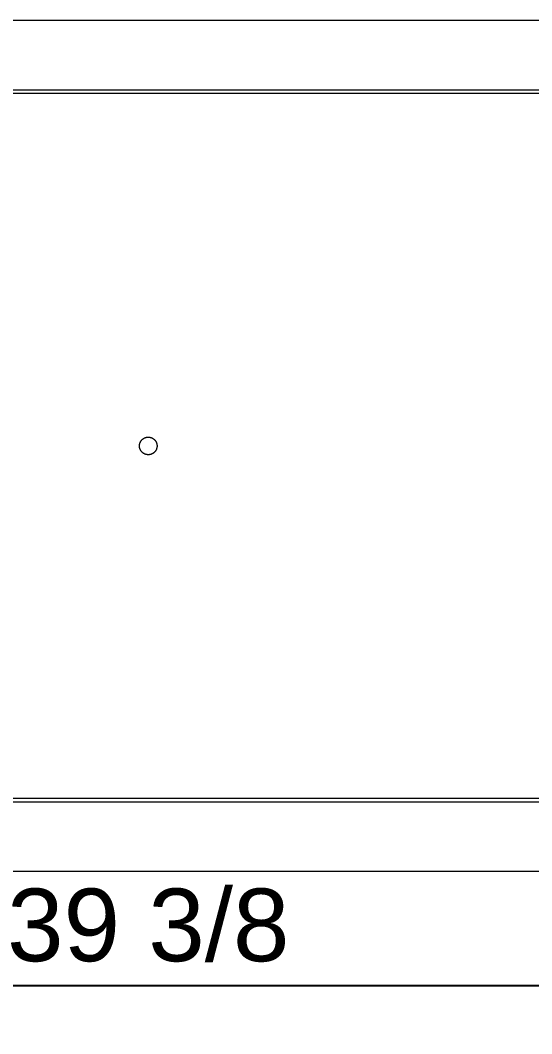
# Model space of a CAD drawing. Header units: inches. Extents: x -5 to 144, y -3 to 70.
# Drawn here: x 17.58 to 29.01, y -3.36 to 19.32 of the extents above; entities that cross this region are included whole.
import ezdxf

# ---------------------------------------------------------------- set-up
doc = ezdxf.new("R2010")
doc.units = ezdxf.units.IN
doc.layers.add('ZANO_R', color=7, linetype='Continuous', lineweight=0)
doc.layers.add('ZANO_W', color=1, linetype='Continuous', lineweight=0)
doc.styles.get("Standard").update_dxf_attribs({"font": 'arial.ttf'})
doc.dimstyles.new('amerykanie', dxfattribs={"dimtxt": 50, "dimasz": 50, "dimexe": 0.5, "dimexo": 0.5, "dimgap": 1, "dimtad": 1, "dimdec": 0, "dimzin": 0, "dimlunit": 5, "dimtxsty": 'Standard', "dimcen": 0.09, "dimclrd": 1, "dimclre": 1, "dimclrt": 1, "dimazin": 0, "dimtfac": 1, "dimtdec": 0, "dimtmove": 0, "dimatfit": 3, "dimfxl": 1, "dimtzin": 0, "dimarcsym": 1})

# ---------------------------------------------------------------- blocks, each defined once
blk = doc.blocks.new('*D350')
at = {"layer": 'ZANO_W', "color": 1, "lineweight": -2}
for p, q in [((0.754, -0.077), (0.754, -2.78)), ((40.124, -0.077), (40.124, -2.78)), ((1.754, -2.28), (39.124, -2.28))]:
    blk.add_line(p, q, dxfattribs=at)
at = {"layer": 'ZANO_W', "color": 1}
for points in [[(1.754, -2.113), (1.754, -2.446), (0.754, -2.28)], [(39.124, -2.446), (39.124, -2.113), (40.124, -2.28)]]:
    blk.add_solid(points, dxfattribs=at)
at = {"layer": 'ZANO_W', "color": 1, "insert": (20.439, -0.939), "char_height": 1.625, "attachment_point": 5}
blk.add_mtext('39 3/8', dxfattribs=at)

msp = doc.modelspace()

# ---------------------------------------------------------------- linework, layer by layer
at = {"layer": 'ZANO_R'}
for p, q in [((0.91165, 19.31574), (39.96679, 19.31574)), ((38.47072, 17.75352), (2.40771, 17.75352)), ((38.47072, 17.67548), (2.40771, 17.67548)), ((20.37581, 9.97723), (20.38228, 9.97931)), ((20.38228, 9.97931), (20.38881, 9.98116)), ((20.38881, 9.98116), (20.39541, 9.98278)), ((20.39541, 9.98278), (20.40206, 9.98418)), ((20.40206, 9.98418), (20.40876, 9.98535)), ((20.40876, 9.98535), (20.41549, 9.98628)), ((20.41549, 9.98628), (20.42225, 9.98699)), ((20.42225, 9.98699), (20.42903, 9.98746)), ((20.42903, 9.98746), (20.43582, 9.98769)), ((20.43582, 9.98769), (20.44261, 9.98769)), ((20.44261, 9.98769), (20.44941, 9.98746)), ((20.44941, 9.98746), (20.45618, 9.98699)), ((20.45618, 9.98699), (20.46294, 9.98628)), ((20.46294, 9.98628), (20.46967, 9.98535)), ((20.46967, 9.98535), (20.47637, 9.98418)), ((20.47637, 9.98418), (20.48302, 9.98278)), ((20.48302, 9.98278), (20.48962, 9.98116)), ((20.48962, 9.98116), (20.49616, 9.97931)), ((20.49616, 9.97931), (20.50263, 9.97723)), ((20.24237, 9.79087), (20.24248, 9.79766)), ((20.24248, 9.78407), (20.24237, 9.79087)), ((20.24248, 9.79766), (20.24283, 9.80445)), ((20.24283, 9.77729), (20.24248, 9.78407)), ((20.24283, 9.80445), (20.24342, 9.81122)), ((20.24342, 9.77052), (20.24283, 9.77729)), ((20.24342, 9.81122), (20.24424, 9.81797)), ((20.24424, 9.76377), (20.24342, 9.77052)), ((20.24424, 9.81797), (20.24529, 9.82468)), ((20.24529, 9.75706), (20.24424, 9.76377)), ((20.24529, 9.82468), (20.24657, 9.83135)), ((20.24657, 9.75039), (20.24529, 9.75706)), ((20.24657, 9.83135), (20.24809, 9.83798)), ((20.24809, 9.83798), (20.24983, 9.84455)), ((20.24983, 9.84455), (20.25179, 9.85105)), ((20.25179, 9.85105), (20.25398, 9.85749)), ((20.25398, 9.85749), (20.25639, 9.86384)), ((20.25639, 9.86384), (20.25902, 9.87011)), ((20.25902, 9.87011), (20.26186, 9.87628)), ((20.26186, 9.87628), (20.26491, 9.88235)), ((20.26491, 9.88235), (20.26818, 9.88831)), ((20.26818, 9.88831), (20.27164, 9.89416)), ((20.27164, 9.89416), (20.27531, 9.89988)), ((20.27531, 9.89988), (20.27917, 9.90547)), ((20.27917, 9.90547), (20.28322, 9.91093)), ((20.28322, 9.91093), (20.28745, 9.91624)), ((20.28745, 9.91624), (20.29187, 9.92141)), ((20.29187, 9.92141), (20.29646, 9.92641)), ((20.29646, 9.92641), (20.30123, 9.93126)), ((20.30123, 9.93126), (20.30616, 9.93594)), ((20.30616, 9.93594), (20.31124, 9.94045)), ((20.31124, 9.94045), (20.31648, 9.94477)), ((20.31648, 9.94477), (20.32187, 9.94892)), ((20.32187, 9.94892), (20.32739, 9.95287)), ((20.32739, 9.95287), (20.33305, 9.95664)), ((20.33305, 9.95664), (20.33884, 9.9602)), ((20.33884, 9.9602), (20.34474, 9.96357)), ((20.34474, 9.96357), (20.35076, 9.96672)), ((20.35076, 9.96672), (20.35688, 9.96967)), ((20.35688, 9.96967), (20.3631, 9.97241)), ((20.3631, 9.97241), (20.36941, 9.97493)), ((20.36941, 9.97493), (20.37581, 9.97723)), ((20.50263, 9.97723), (20.50902, 9.97493)), ((20.50902, 9.97493), (20.51533, 9.97241)), ((20.51533, 9.97241), (20.52155, 9.96967)), ((20.52155, 9.96967), (20.52768, 9.96672)), ((20.52768, 9.96672), (20.53369, 9.96357)), ((20.53369, 9.96357), (20.5396, 9.9602)), ((20.5396, 9.9602), (20.54538, 9.95664)), ((20.54538, 9.95664), (20.55104, 9.95287)), ((20.55104, 9.95287), (20.55657, 9.94892)), ((20.55657, 9.94892), (20.56195, 9.94477)), ((20.56195, 9.94477), (20.56719, 9.94045)), ((20.56719, 9.94045), (20.57228, 9.93594)), ((20.57228, 9.93594), (20.5772, 9.93126)), ((20.5772, 9.93126), (20.58197, 9.92641)), ((20.58197, 9.92641), (20.58656, 9.92141)), ((20.58656, 9.92141), (20.59098, 9.91624)), ((20.59098, 9.91624), (20.59522, 9.91093)), ((20.59522, 9.91093), (20.59927, 9.90547)), ((20.59927, 9.90547), (20.60313, 9.89988)), ((20.60313, 9.89988), (20.60679, 9.89416)), ((20.60679, 9.89416), (20.61026, 9.88831)), ((20.61026, 9.88831), (20.61352, 9.88235)), ((20.61352, 9.88235), (20.61657, 9.87628)), ((20.61657, 9.87628), (20.61941, 9.87011)), ((20.61941, 9.87011), (20.62204, 9.86384)), ((20.62204, 9.86384), (20.62445, 9.85749)), ((20.62445, 9.85749), (20.62664, 9.85105)), ((20.62664, 9.85105), (20.62861, 9.84455)), ((20.62861, 9.84455), (20.63035, 9.83798)), ((20.63035, 9.83798), (20.63186, 9.83135)), ((20.63186, 9.83135), (20.63314, 9.82468)), ((20.63314, 9.75706), (20.63186, 9.75039)), ((20.63314, 9.82468), (20.63419, 9.81797)), ((20.63419, 9.76377), (20.63314, 9.75706)), ((20.63419, 9.81797), (20.63501, 9.81122)), ((20.63501, 9.77052), (20.63419, 9.76377)), ((20.63501, 9.81122), (20.6356, 9.80445)), ((20.6356, 9.77729), (20.63501, 9.77052)), ((20.6356, 9.80445), (20.63595, 9.79766)), ((20.63595, 9.78407), (20.6356, 9.77729)), ((20.63595, 9.79766), (20.63607, 9.79087)), ((20.63607, 9.79087), (20.63595, 9.78407)), ((20.24809, 9.74376), (20.24657, 9.75039)), ((20.24983, 9.73719), (20.24809, 9.74376)), ((20.25179, 9.73069), (20.24983, 9.73719)), ((20.25398, 9.72425), (20.25179, 9.73069)), ((20.25639, 9.7179), (20.25398, 9.72425)), ((20.25902, 9.71163), (20.25639, 9.7179)), ((20.26186, 9.70546), (20.25902, 9.71163)), ((20.26491, 9.69939), (20.26186, 9.70546)), ((20.26818, 9.69343), (20.26491, 9.69939)), ((20.27164, 9.68758), (20.26818, 9.69343)), ((20.27531, 9.68186), (20.27164, 9.68758)), ((20.27917, 9.67627), (20.27531, 9.68186)), ((20.28322, 9.67081), (20.27917, 9.67627)), ((20.28745, 9.6655), (20.28322, 9.67081)), ((20.29187, 9.66033), (20.28745, 9.6655)), ((20.29646, 9.65533), (20.29187, 9.66033)), ((20.30123, 9.65048), (20.29646, 9.65533)), ((20.30616, 9.6458), (20.30123, 9.65048)), ((20.31124, 9.64129), (20.30616, 9.6458)), ((20.31648, 9.63697), (20.31124, 9.64129)), ((20.32187, 9.63282), (20.31648, 9.63697)), ((20.32739, 9.62886), (20.32187, 9.63282)), ((20.33305, 9.6251), (20.32739, 9.62886)), ((20.33884, 9.62154), (20.33305, 9.6251)), ((20.34474, 9.61817), (20.33884, 9.62154)), ((20.35076, 9.61501), (20.34474, 9.61817)), ((20.35688, 9.61207), (20.35076, 9.61501)), ((20.3631, 9.60933), (20.35688, 9.61207)), ((20.36941, 9.60681), (20.3631, 9.60933)), ((20.37581, 9.60451), (20.36941, 9.60681)), ((20.38228, 9.60243), (20.37581, 9.60451)), ((20.38881, 9.60058), (20.38228, 9.60243)), ((20.39541, 9.59895), (20.38881, 9.60058)), ((20.40206, 9.59756), (20.39541, 9.59895)), ((20.40876, 9.59639), (20.40206, 9.59756)), ((20.41549, 9.59545), (20.40876, 9.59639)), ((20.42225, 9.59475), (20.41549, 9.59545)), ((20.42903, 9.59428), (20.42225, 9.59475)), ((20.43582, 9.59405), (20.42903, 9.59428)), ((20.44261, 9.59405), (20.43582, 9.59405)), ((20.44941, 9.59428), (20.44261, 9.59405)), ((20.45618, 9.59475), (20.44941, 9.59428)), ((20.46294, 9.59545), (20.45618, 9.59475)), ((20.46967, 9.59639), (20.46294, 9.59545)), ((20.47637, 9.59756), (20.46967, 9.59639)), ((20.48302, 9.59895), (20.47637, 9.59756)), ((20.48962, 9.60058), (20.48302, 9.59895)), ((20.49616, 9.60243), (20.48962, 9.60058)), ((20.50263, 9.60451), (20.49616, 9.60243)), ((20.50902, 9.60681), (20.50263, 9.60451)), ((20.51533, 9.60933), (20.50902, 9.60681)), ((20.52155, 9.61207), (20.51533, 9.60933)), ((20.52768, 9.61501), (20.52155, 9.61207)), ((20.53369, 9.61817), (20.52768, 9.61501)), ((20.5396, 9.62154), (20.53369, 9.61817)), ((20.54538, 9.6251), (20.5396, 9.62154)), ((20.55104, 9.62886), (20.54538, 9.6251)), ((20.55657, 9.63282), (20.55104, 9.62886)), ((20.56195, 9.63697), (20.55657, 9.63282)), ((20.56719, 9.64129), (20.56195, 9.63697)), ((20.57228, 9.6458), (20.56719, 9.64129)), ((20.5772, 9.65048), (20.57228, 9.6458)), ((20.58197, 9.65533), (20.5772, 9.65048)), ((20.58656, 9.66033), (20.58197, 9.65533)), ((20.59098, 9.6655), (20.58656, 9.66033)), ((20.59522, 9.67081), (20.59098, 9.6655)), ((20.59927, 9.67627), (20.59522, 9.67081)), ((20.60313, 9.68186), (20.59927, 9.67627)), ((20.60679, 9.68758), (20.60313, 9.68186)), ((20.61026, 9.69343), (20.60679, 9.68758)), ((20.61352, 9.69939), (20.61026, 9.69343)), ((20.61657, 9.70546), (20.61352, 9.69939)), ((20.61941, 9.71163), (20.61657, 9.70546)), ((20.62204, 9.7179), (20.61941, 9.71163)), ((20.62445, 9.72425), (20.62204, 9.7179)), ((20.62664, 9.73069), (20.62445, 9.72425)), ((20.62861, 9.73719), (20.62664, 9.73069)), ((20.63035, 9.74376), (20.62861, 9.73719)), ((20.63186, 9.75039), (20.63035, 9.74376)), ((2.40771, 1.90626), (38.47072, 1.90626)), ((2.40771, 1.82822), (38.47072, 1.82822)), ((39.96679, 0.26599), (0.91165, 0.26599))]:
    msp.add_line(p, q, dxfattribs=at)

# ---------------------------------------------------------------- dimensions: what is measured, and where the dimension line sits
at = {"layer": 'ZANO_W'}
dim = msp.add_linear_dim(base=(40.12427, -2.27977), p1=(0.75417, 0.42347), p2=(40.12427, 0.42347), dimstyle='amerykanie', override={"dimtxt": 1.625, "dimasz": 1, "dimgap": 0.5, "dimdec": 4, "dimaunit": 1, "dimadec": 1, "dimtdec": 4, "dimtmove": 1, "dimfrac": 2}, dxfattribs=at)
dim.commit()
dim.dimension.update_dxf_attribs({"geometry": '*D350', "text_midpoint": (20.43922, -0.93901)})

doc.saveas('drawing.dxf')
